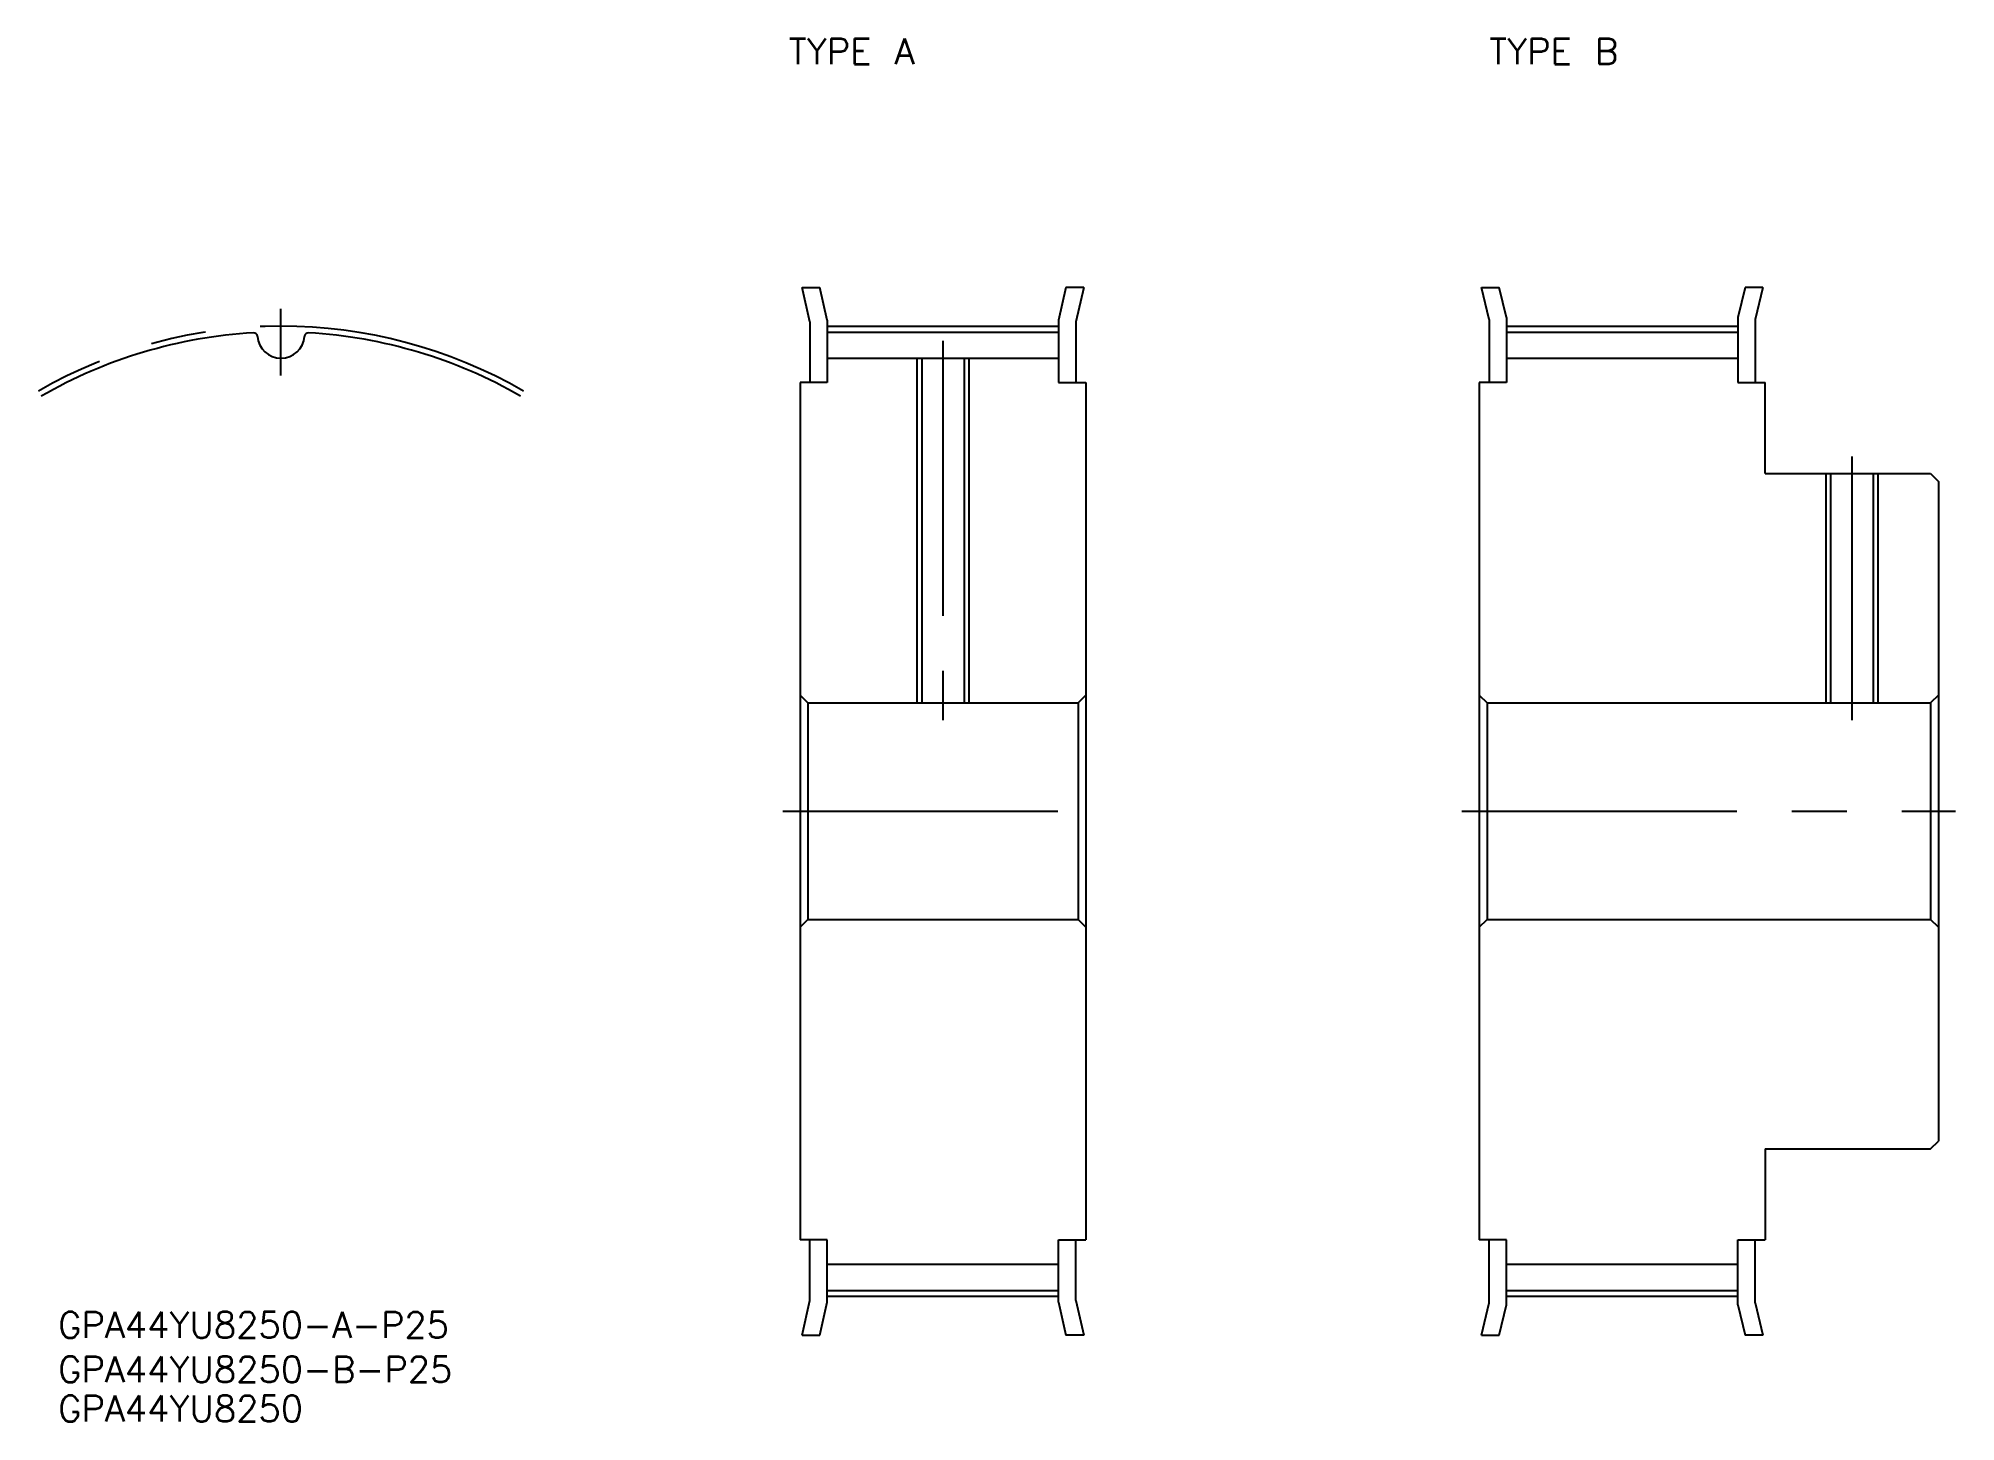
# Model space of a CAD drawing. Extents: x -28 to 193, y -71 to 89.
import ezdxf

# ---------------------------------------------------------------- set-up
doc = ezdxf.new("R2010")
doc.units = 0
doc.linetypes.add('CENTER', pattern=[50.8, 31.75, -6.35, 6.35, -6.35])
doc.layers.get('0').update_dxf_attribs({"linetype": 'CONTINUOUS'})
doc.layers.add('CENTER', color=1, linetype='CENTER')
doc.styles.get("Standard").update_dxf_attribs({"font": 'txt.shx', "height": 3, "bigfont": 'bigfont.shx'})

msp = doc.modelspace()

# ---------------------------------------------------------------- linework, layer by layer
at = {"color": 7, "linetype": 'CONTINUOUS'}
for p, q in [((61.07, 56.5), (60.17, 60.5)), ((60.17, 60.5), (62.22, 60.5)), ((63.07, 56.72), (62.22, 60.5)), ((90.62, 60.5), (89.77, 56.72)), ((92.67, 60.5), (90.62, 60.5)), ((92.67, 60.5), (91.77, 56.5)), ((139.49, 56.79), (138.59, 60.5)), ((138.59, 60.5), (140.65, 60.5)), ((141.49, 57.02), (140.65, 60.5)), ((169.03, 60.5), (168.19, 57.02)), ((171.09, 60.5), (169.03, 60.5)), ((171.09, 60.5), (170.19, 56.79)), ((61.07, 56.5), (61.07, 49.5)), ((63.07, 56.72), (63.07, 49.5)), ((63.07, 55.34), (89.77, 55.34)), ((89.77, 56.72), (89.77, 49.5)), ((91.77, 56.5), (91.77, 49.5)), ((139.49, 56.79), (139.49, 49.5)), ((141.49, 57.02), (141.49, 49.5)), ((141.49, 55.34), (168.19, 55.34)), ((168.19, 57.02), (168.19, 49.5)), ((170.19, 56.79), (170.19, 49.5)), ((63.07, 52.32), (89.77, 52.32)), ((73.97, 52.32), (73.97, 12.5)), ((78.88, 52.32), (78.88, 12.5)), ((141.49, 52.32), (168.19, 52.32)), ((59.92, 49.5), (59.92, -49.5)), ((63.07, 49.5), (59.92, 49.5)), ((89.77, 49.5), (92.92, 49.5)), ((92.92, 49.5), (92.92, -49.5)), ((138.34, 49.5), (138.34, -49.5)), ((141.49, 49.5), (138.34, 49.5)), ((168.19, 49.5), (171.34, 49.5)), ((171.34, 39), (171.34, 49.5)), ((171.34, 39), (190.43, 39)), ((178.88, 38.98), (178.88, 12.5)), ((183.8, 38.98), (183.8, 12.5)), ((190.43, 39), (191.34, 38.09)), ((191.34, 38.09), (191.34, -38.09)), ((59.92, 13.41), (60.83, 12.5)), ((92.92, 13.41), (92.02, 12.5)), ((138.34, 13.41), (139.24, 12.5)), ((191.34, 13.41), (190.43, 12.5)), ((60.83, 12.5), (92.02, 12.5)), ((60.83, 12.5), (60.83, -12.5)), ((92.02, 12.5), (92.02, -12.5)), ((139.24, 12.5), (190.43, 12.5)), ((139.24, 12.5), (139.24, -12.5)), ((190.43, 12.5), (190.43, -12.5)), ((59.92, -13.41), (60.83, -12.5)), ((60.83, -12.5), (92.02, -12.5)), ((92.92, -13.41), (92.02, -12.5)), ((138.34, -13.41), (139.24, -12.5)), ((139.24, -12.5), (190.43, -12.5)), ((191.34, -13.41), (190.43, -12.5)), ((171.34, -39), (171.34, -49.5)), ((171.34, -39), (190.43, -39)), ((190.43, -39), (191.34, -38.09)), ((63.07, -49.5), (59.92, -49.5)), ((61.07, -56.5), (61.07, -49.5)), ((63.07, -56.72), (63.07, -49.5)), ((89.77, -49.5), (92.92, -49.5)), ((89.77, -56.72), (89.77, -49.5)), ((91.77, -56.5), (91.77, -49.5)), ((141.49, -49.5), (138.34, -49.5)), ((139.49, -56.79), (139.49, -49.5)), ((141.49, -57.02), (141.49, -49.5)), ((168.19, -49.5), (171.34, -49.5)), ((168.19, -57.02), (168.19, -49.5)), ((170.19, -56.79), (170.19, -49.5)), ((63.07, -52.31), (89.77, -52.31)), ((141.49, -52.31), (168.19, -52.31)), ((60.17, -60.5), (61.07, -56.5)), ((62.22, -60.5), (63.07, -56.72)), ((63.07, -55.34), (89.77, -55.34)), ((89.77, -56.72), (90.62, -60.5)), ((91.77, -56.5), (92.67, -60.5)), ((138.59, -60.5), (139.49, -56.79)), ((140.65, -60.5), (141.49, -57.02)), ((141.49, -55.34), (168.19, -55.34)), ((168.19, -57.02), (169.03, -60.5)), ((170.19, -56.79), (171.09, -60.5)), ((60.17, -60.5), (62.22, -60.5)), ((92.67, -60.5), (90.62, -60.5)), ((138.59, -60.5), (140.65, -60.5)), ((171.09, -60.5), (169.03, -60.5))]:
    msp.add_line(p, q, dxfattribs=at)
at = {"color": 3, "linetype": 'CONTINUOUS'}
for p, q in [((73.42, 52.32), (73.42, 12.5)), ((79.42, 52.32), (79.42, 12.5)), ((178.34, 38.98), (178.34, 12.5)), ((184.34, 38.98), (184.34, 12.5))]:
    msp.add_line(p, q, dxfattribs=at)
at = {"color": 7, "linetype": 'CONTINUOUS'}
for centre, radius, start, end in [((0, 0), 55.34, 93.3027, 120), ((-3.16, 54.8), 0.453, 4.2892, 93.3027), ((0, 55.03), 2.72, 184.2892, 355.7108), ((3.16, 54.8), 0.453, 86.6973, 175.7108), ((0, 0), 55.34, 60, 86.6973)]:
    msp.add_arc(centre, radius, start, end, dxfattribs=at)
at = {"layer": 'CENTER', "color": 1, "linetype": 'CENTER'}
for p, q in [((0, 50.31), (0, 58.02)), ((63.07, 56.03), (89.77, 56.03)), ((141.49, 56.03), (168.19, 56.03)), ((76.42, 54.32), (76.42, 10.5)), ((181.34, 40.98), (181.34, 10.5)), ((57.92, 0), (94.92, 0)), ((136.34, 0), (193.34, 0)), ((63.07, -56.02), (89.77, -56.02)), ((141.49, -56.02), (168.19, -56.02))]:
    msp.add_line(p, q, dxfattribs=at)
msp.add_arc((0, 0), 56.02, 60, 120, dxfattribs=at)

# ---------------------------------------------------------------- texts
at = {"color": 7, "linetype": 'CONTINUOUS'}
for s, p in [('TYPE A', (58.63, 86.26)), ('TYPE B', (139.49, 86.26)), ('GPA44YU8250-A-P25', (-25.74, -60.83)), ('GPA44YU8250-B-P25', (-25.74, -65.96)), ('GPA44YU8250', (-25.74, -70.5))]:
    msp.add_text(s, height=3, dxfattribs=at).set_placement(p)

doc.saveas('drawing.dxf')
